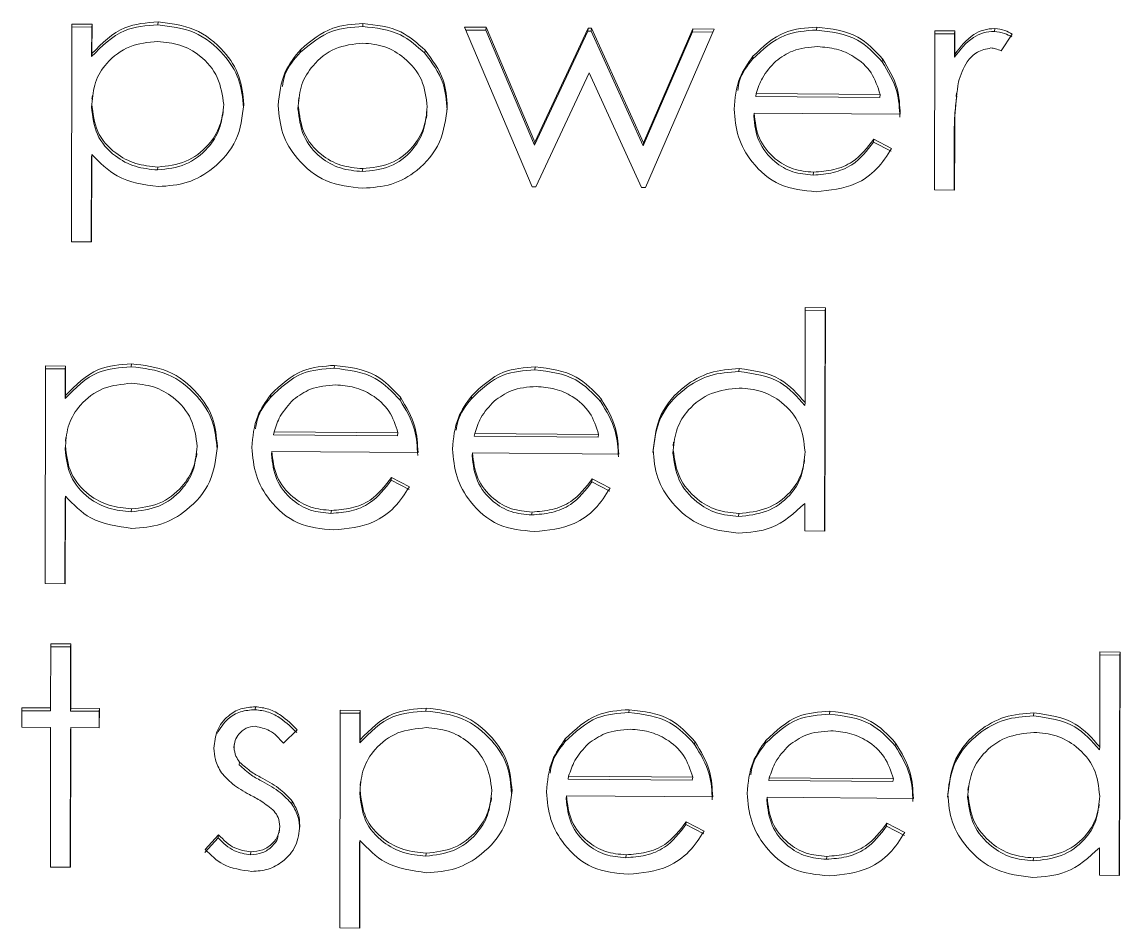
# Model space of a CAD drawing. Extents: x 766778 to 845620, y 133762 to 209800.
# Drawn here: x 788362.91 to 788380.1, y 190708.48 to 190722.66 of the extents above; entities that cross this region are included whole.
import ezdxf

# ---------------------------------------------------------------- set-up
doc = ezdxf.new("R2010")
doc.units = 0
doc.header["$MEASUREMENT"] = 0
doc.layers.get('0').update_dxf_attribs({"color": 1, "linetype": 'CONTINUOUS'})

# ---------------------------------------------------------------- blocks, each defined once
blk = doc.blocks.new('fifui')
at = {"color": 252, "linetype": 'Continuous', "lineweight": 5}
for p, q in [((405081.703, -8287.054), (405082.017, -8287.056)), ((405081.703, -8290.461), (405081.703, -8287.054)), ((405081.703, -8287.1), (405082.012, -8287.102)), ((405082.012, -8287.102), (405082.017, -8287.056)), ((405082.012, -8287.102), (405082.012, -8287.563)), ((405082.017, -8287.056), (405082.017, -8287.517)), ((405083.045, -8287.065), (405083.05, -8287.019)), ((405086.252, -8287.084), (405086.257, -8287.038)), ((405087.848, -8287.091), (405088.185, -8287.093)), ((405088.907, -8289.587), (405087.848, -8287.091)), ((405088.18, -8287.139), (405088.185, -8287.093)), ((405088.185, -8287.093), (405088.947, -8288.889)), ((405088.947, -8288.889), (405089.782, -8287.103)), ((405089.777, -8287.149), (405089.782, -8287.103)), ((405089.782, -8287.103), (405089.835, -8287.103)), ((405089.83, -8287.149), (405089.835, -8287.103)), ((405089.835, -8287.103), (405090.652, -8288.899)), ((405090.652, -8288.899), (405091.42, -8287.113)), ((405091.751, -8287.115), (405090.682, -8289.598)), ((405091.415, -8287.159), (405091.42, -8287.113)), ((405091.42, -8287.113), (405091.751, -8287.115)), ((405093.353, -8287.127), (405093.358, -8287.081)), ((405096.137, -8287.143), (405096.142, -8287.097)), ((405087.868, -8287.137), (405088.18, -8287.139)), ((405088.18, -8287.139), (405088.942, -8288.935)), ((405088.942, -8288.935), (405089.777, -8287.149)), ((405089.777, -8287.149), (405089.83, -8287.149)), ((405089.83, -8287.149), (405090.646, -8288.945)), ((405090.646, -8288.945), (405091.415, -8287.159)), ((405091.415, -8287.159), (405091.731, -8287.161)), ((405095.205, -8287.136), (405095.519, -8287.137)), ((405095.205, -8289.625), (405095.205, -8287.136)), ((405095.205, -8287.181), (405095.513, -8287.183)), ((405095.513, -8287.183), (405095.519, -8287.137)), ((405095.513, -8287.183), (405095.513, -8287.55)), ((405095.519, -8287.137), (405095.519, -8287.504)), ((405096.416, -8287.184), (405096.243, -8287.448)), ((405085.278, -8287.49), (405085.283, -8287.444)), ((405087.223, -8287.5), (405087.229, -8287.454)), ((405082.012, -8287.563), (405082.017, -8287.517)), ((405092.354, -8287.585), (405092.359, -8287.539)), ((405094.383, -8287.623), (405094.388, -8287.577)), ((405095.513, -8287.55), (405095.519, -8287.504)), ((405089.799, -8287.802), (405088.965, -8289.588)), ((405090.617, -8289.598), (405089.799, -8287.802)), ((405092.406, -8288.169), (405092.412, -8288.123)), ((405092.412, -8288.123), (405094.352, -8288.135)), ((405094.347, -8288.181), (405094.352, -8288.135)), ((405095.546, -8288.106), (405095.539, -8288.163)), ((405082.012, -8288.352), (405082.017, -8288.307)), ((405082.025, -8288.174), (405082.018, -8288.231)), ((405084.389, -8288.354), (405084.394, -8288.309)), ((405085.254, -8288.202), (405085.248, -8288.259)), ((405092.406, -8288.169), (405094.347, -8288.181)), ((405084.066, -8288.478), (405084.073, -8288.421)), ((405085.241, -8288.375), (405085.246, -8288.329)), ((405087.251, -8288.518), (405087.258, -8288.461)), ((405087.574, -8288.387), (405087.579, -8288.341)), ((405092.373, -8288.475), (405092.379, -8288.429)), ((405094.666, -8288.443), (405092.379, -8288.429)), ((405094.248, -8288.879), (405094.253, -8288.833)), ((405094.253, -8288.833), (405094.532, -8288.977)), ((405095.513, -8288.836), (405095.513, -8289.627)), ((405095.519, -8288.79), (405095.519, -8289.627)), ((405088.942, -8288.935), (405088.947, -8288.889)), ((405090.646, -8288.945), (405090.652, -8288.899)), ((405094.248, -8288.879), (405094.526, -8289.023)), ((405082.012, -8289.141), (405082.017, -8289.095)), ((405082.012, -8289.141), (405082.012, -8290.463)), ((405082.017, -8289.095), (405082.017, -8290.463)), ((405083.047, -8289.336), (405083.052, -8289.29)), ((405086.25, -8289.355), (405086.256, -8289.309)), ((405093.306, -8289.397), (405093.311, -8289.352)), ((405088.965, -8289.588), (405088.907, -8289.587)), ((405090.682, -8289.598), (405090.617, -8289.598)), ((405095.519, -8289.627), (405095.205, -8289.625)), ((405082.017, -8290.463), (405081.703, -8290.461)), ((405093.186, -8291.472), (405093.5, -8291.474)), ((405093.186, -8292.959), (405093.186, -8291.472)), ((405093.186, -8291.518), (405093.495, -8291.52)), ((405093.495, -8291.52), (405093.5, -8291.474)), ((405093.495, -8291.52), (405093.495, -8294.968)), ((405093.5, -8291.474), (405093.5, -8294.968)), ((405081.299, -8292.405), (405081.613, -8292.407)), ((405081.299, -8295.812), (405081.299, -8292.405)), ((405081.608, -8292.453), (405081.613, -8292.407)), ((405081.613, -8292.407), (405081.613, -8292.868)), ((405082.641, -8292.416), (405082.646, -8292.37)), ((405085.817, -8292.435), (405085.823, -8292.389)), ((405088.957, -8292.454), (405088.963, -8292.408)), ((405092.146, -8292.473), (405092.151, -8292.427)), ((405081.299, -8292.451), (405081.608, -8292.453)), ((405081.608, -8292.453), (405081.608, -8292.914)), ((405081.608, -8292.914), (405081.613, -8292.868)), ((405084.818, -8292.893), (405084.823, -8292.847)), ((405086.847, -8292.931), (405086.852, -8292.885)), ((405087.958, -8292.912), (405087.963, -8292.866)), ((405089.987, -8292.95), (405089.992, -8292.904)), ((405093.181, -8293.005), (405093.186, -8292.959)), ((405084.87, -8293.477), (405084.876, -8293.432)), ((405084.87, -8293.477), (405086.811, -8293.489)), ((405084.876, -8293.432), (405086.816, -8293.443)), ((405086.811, -8293.489), (405086.816, -8293.443)), ((405088.01, -8293.496), (405088.016, -8293.45)), ((405088.016, -8293.45), (405089.956, -8293.462)), ((405089.951, -8293.508), (405089.956, -8293.462)), ((405081.621, -8293.525), (405081.614, -8293.583)), ((405088.01, -8293.496), (405089.951, -8293.508)), ((405091.13, -8293.583), (405091.124, -8293.641)), ((405081.608, -8293.703), (405081.613, -8293.658)), ((405083.663, -8293.829), (405083.669, -8293.772)), ((405083.985, -8293.705), (405083.99, -8293.66)), ((405084.837, -8293.783), (405084.843, -8293.737)), ((405087.13, -8293.751), (405084.843, -8293.737)), ((405087.977, -8293.802), (405087.983, -8293.756)), ((405090.27, -8293.77), (405087.983, -8293.756)), ((405091.117, -8293.752), (405091.123, -8293.706)), ((405093.172, -8293.912), (405093.178, -8293.855)), ((405086.712, -8294.187), (405086.717, -8294.141)), ((405086.717, -8294.141), (405086.996, -8294.286)), ((405089.852, -8294.206), (405089.857, -8294.16)), ((405089.857, -8294.16), (405090.136, -8294.305)), ((405086.712, -8294.187), (405086.991, -8294.332)), ((405089.852, -8294.206), (405090.131, -8294.35)), ((405081.608, -8294.492), (405081.613, -8294.446)), ((405081.608, -8294.492), (405081.608, -8295.814)), ((405081.613, -8294.446), (405081.613, -8295.814)), ((405082.643, -8294.687), (405082.648, -8294.641)), ((405085.77, -8294.706), (405085.776, -8294.66)), ((405088.91, -8294.725), (405088.916, -8294.679)), ((405093.186, -8294.966), (405093.186, -8294.536)), ((405092.148, -8294.744), (405092.153, -8294.698)), ((405093.5, -8294.968), (405093.186, -8294.966)), ((405081.613, -8295.814), (405081.299, -8295.812)), ((405081.389, -8296.755), (405081.703, -8296.757)), ((405081.389, -8297.76), (405081.389, -8296.755)), ((405081.389, -8296.801), (405081.698, -8296.803)), ((405081.698, -8296.803), (405081.703, -8296.757)), ((405081.698, -8296.803), (405081.698, -8297.807)), ((405081.703, -8296.757), (405081.703, -8297.761)), ((405097.806, -8296.854), (405098.12, -8296.855)), ((405097.806, -8298.34), (405097.806, -8296.854)), ((405097.806, -8296.899), (405098.115, -8296.901)), ((405098.115, -8296.901), (405098.12, -8296.855)), ((405098.115, -8296.901), (405098.115, -8300.349)), ((405098.12, -8296.855), (405098.12, -8300.35)), ((405080.94, -8298.063), (405080.94, -8297.757)), ((405080.94, -8297.757), (405081.389, -8297.76)), ((405081.384, -8297.805), (405081.389, -8297.76)), ((405081.698, -8297.807), (405081.703, -8297.761)), ((405081.703, -8297.761), (405082.151, -8297.764)), ((405082.146, -8297.81), (405082.151, -8297.764)), ((405082.151, -8297.764), (405082.151, -8298.07)), ((405084.587, -8297.781), (405084.592, -8297.735)), ((405087.261, -8297.797), (405087.266, -8297.751)), ((405090.438, -8297.816), (405090.443, -8297.77)), ((405080.94, -8297.803), (405081.384, -8297.805)), ((405081.698, -8297.807), (405082.146, -8297.81)), ((405082.146, -8297.81), (405082.146, -8298.07)), ((405085.919, -8297.787), (405086.233, -8297.789)), ((405085.919, -8301.193), (405085.919, -8297.787)), ((405085.919, -8297.833), (405086.228, -8297.834)), ((405086.228, -8297.834), (405086.233, -8297.789)), ((405086.228, -8297.834), (405086.228, -8298.295)), ((405086.233, -8297.789), (405086.233, -8298.249)), ((405093.577, -8297.835), (405093.583, -8297.789)), ((405096.766, -8297.854), (405096.772, -8297.808)), ((405081.389, -8298.065), (405080.94, -8298.063)), ((405081.389, -8300.249), (405081.389, -8298.065)), ((405081.698, -8298.113), (405081.703, -8298.067)), ((405081.698, -8298.113), (405081.698, -8300.251)), ((405081.703, -8298.067), (405081.703, -8300.251)), ((405082.151, -8298.07), (405081.703, -8298.067)), ((405085.246, -8298.093), (405085.033, -8298.306)), ((405086.228, -8298.295), (405086.233, -8298.249)), ((405089.438, -8298.274), (405089.443, -8298.228)), ((405091.467, -8298.312), (405091.472, -8298.266)), ((405092.578, -8298.293), (405092.583, -8298.247)), ((405094.607, -8298.331), (405094.612, -8298.285)), ((405084.264, -8298.324), (405084.257, -8298.381)), ((405097.801, -8298.386), (405097.806, -8298.34)), ((405084.341, -8298.646), (405084.346, -8298.6)), ((405086.241, -8298.906), (405086.235, -8298.964)), ((405089.491, -8298.859), (405089.496, -8298.813)), ((405089.491, -8298.859), (405091.431, -8298.87)), ((405089.496, -8298.813), (405091.437, -8298.824)), ((405091.431, -8298.87), (405091.437, -8298.824)), ((405092.631, -8298.877), (405092.636, -8298.832)), ((405092.631, -8298.877), (405094.571, -8298.889)), ((405092.636, -8298.832), (405094.577, -8298.843)), ((405094.571, -8298.889), (405094.577, -8298.843)), ((405095.751, -8298.965), (405095.744, -8299.022)), ((405086.228, -8299.085), (405086.233, -8299.039)), ((405088.605, -8299.087), (405088.611, -8299.041)), ((405089.458, -8299.164), (405089.463, -8299.118)), ((405091.751, -8299.132), (405089.463, -8299.118)), ((405092.598, -8299.183), (405092.603, -8299.137)), ((405094.891, -8299.151), (405092.603, -8299.137)), ((405095.738, -8299.133), (405095.743, -8299.087)), ((405085.167, -8299.257), (405085.172, -8299.211)), ((405088.283, -8299.211), (405088.289, -8299.153)), ((405097.792, -8299.294), (405097.799, -8299.236)), ((405084.968, -8299.708), (405084.974, -8299.651)), ((405085.286, -8299.643), (405085.291, -8299.597)), ((405091.332, -8299.568), (405091.337, -8299.523)), ((405091.332, -8299.568), (405091.611, -8299.713)), ((405091.337, -8299.523), (405091.616, -8299.667)), ((405094.472, -8299.587), (405094.477, -8299.541)), ((405094.472, -8299.587), (405094.751, -8299.732)), ((405094.477, -8299.541), (405094.756, -8299.686)), ((405083.806, -8300.016), (405084.014, -8299.787)), ((405083.811, -8299.97), (405084.019, -8299.741)), ((405084.014, -8299.787), (405084.019, -8299.741)), ((405086.228, -8299.873), (405086.233, -8299.827)), ((405086.233, -8299.827), (405086.233, -8301.195)), ((405084.521, -8300.052), (405084.526, -8300.006)), ((405086.228, -8299.873), (405086.228, -8301.195)), ((405097.806, -8300.348), (405097.806, -8299.917)), ((405087.263, -8300.068), (405087.268, -8300.022)), ((405090.391, -8300.087), (405090.396, -8300.041)), ((405093.531, -8300.106), (405093.536, -8300.06)), ((405096.768, -8300.125), (405096.773, -8300.079)), ((405081.703, -8300.251), (405081.389, -8300.249)), ((405098.12, -8300.35), (405097.806, -8300.348)), ((405086.233, -8301.195), (405085.919, -8301.193))]:
    blk.add_line(p, q, dxfattribs=at)
for points, knots in [([(405082.012, -8287.563), (405082.171, -8287.4), (405082.456, -8287.11), (405082.864, -8287.078), (405083.045, -8287.065)], [0, 0, 0, 0, 0.558418, 1, 1, 1, 1]), ([(405082.017, -8287.517), (405082.176, -8287.355), (405082.461, -8287.064), (405082.869, -8287.033), (405083.05, -8287.019)], [0, 0, 0, 0, 0.558416, 1, 1, 1, 1]), ([(405083.045, -8287.065), (405083.241, -8287.088), (405083.633, -8287.134), (405084.07, -8287.483), (405084.346, -8287.904), (405084.375, -8288.204), (405084.389, -8288.354)], [0, 0, 0, 0, 0.279624, 0.559432, 0.779704, 1, 1, 1, 1]), ([(405083.05, -8287.019), (405083.246, -8287.042), (405083.638, -8287.088), (405084.076, -8287.437), (405084.352, -8287.858), (405084.38, -8288.158), (405084.394, -8288.309)], [0, 0, 0, 0, 0.279632, 0.559434, 0.779705, 1, 1, 1, 1]), ([(405085.278, -8287.49), (405085.436, -8287.358), (405085.718, -8287.121), (405086.089, -8287.095), (405086.252, -8287.084)], [0, 0, 0, 0, 0.558873, 1, 1, 1, 1]), ([(405085.283, -8287.444), (405085.441, -8287.312), (405085.724, -8287.075), (405086.094, -8287.049), (405086.257, -8287.038)], [0, 0, 0, 0, 0.558876, 1, 1, 1, 1]), ([(405086.252, -8287.084), (405086.459, -8287.106), (405086.83, -8287.146), (405087.103, -8287.392), (405087.223, -8287.5)], [0, 0, 0, 0, 0.559177, 1, 1, 1, 1]), ([(405086.257, -8287.038), (405086.465, -8287.06), (405086.836, -8287.1), (405087.108, -8287.346), (405087.229, -8287.454)], [0, 0, 0, 0, 0.559183, 1, 1, 1, 1]), ([(405092.359, -8287.539), (405092.516, -8287.389), (405092.797, -8287.122), (405093.186, -8287.093), (405093.358, -8287.081)], [0, 0, 0, 0, 0.558583, 1, 1, 1, 1]), ([(405093.358, -8287.081), (405093.586, -8287.108), (405093.992, -8287.156), (405094.267, -8287.448), (405094.388, -8287.577)], [0, 0, 0, 0, 0.5589234, 1, 1, 1, 1]), ([(405095.519, -8287.504), (405095.606, -8287.387), (405095.729, -8287.225), (405095.969, -8287.112), (405096.085, -8287.102), (405096.142, -8287.097)], [0, 0, 0, 0, 0.558786, 0.779487, 1, 1, 1, 1]), ([(405096.142, -8287.097), (405096.197, -8287.104), (405096.294, -8287.116), (405096.378, -8287.163), (405096.416, -8287.184)], [0, 0, 0, 0, 0.559228, 1, 1, 1, 1]), ([(405092.354, -8287.585), (405092.511, -8287.435), (405092.792, -8287.168), (405093.181, -8287.139), (405093.353, -8287.127)], [0, 0, 0, 0, 0.558571, 1, 1, 1, 1]), ([(405093.353, -8287.127), (405093.58, -8287.154), (405093.987, -8287.202), (405094.262, -8287.494), (405094.383, -8287.623)], [0, 0, 0, 0, 0.558919, 1, 1, 1, 1]), ([(405095.513, -8287.55), (405095.601, -8287.433), (405095.724, -8287.271), (405095.964, -8287.157), (405096.079, -8287.148), (405096.137, -8287.143)], [0, 0, 0, 0, 0.558779, 0.779464, 1, 1, 1, 1]), ([(405096.137, -8287.143), (405096.191, -8287.15), (405096.288, -8287.162), (405096.373, -8287.209), (405096.41, -8287.23)], [0, 0, 0, 0, 0.559241, 1, 1, 1, 1]), ([(405083.047, -8287.325), (405082.896, -8287.339), (405082.593, -8287.369), (405082.252, -8287.632), (405082.046, -8287.959), (405082.027, -8288.191), (405082.017, -8288.307)], [0, 0, 0, 0, 0.279745, 0.559319, 0.779515, 1, 1, 1, 1]), ([(405084.08, -8288.31), (405084.059, -8288.165), (405084.018, -8287.873), (405083.741, -8287.547), (405083.4, -8287.358), (405083.165, -8287.336), (405083.047, -8287.325)], [0, 0, 0, 0, 0.279379, 0.559092, 0.779503, 1, 1, 1, 1]), ([(405084.932, -8288.325), (405084.951, -8288.142), (405084.984, -8287.814), (405085.191, -8287.558), (405085.283, -8287.444)], [0, 0, 0, 0, 0.559286, 1, 1, 1, 1]), ([(405086.256, -8287.344), (405086.106, -8287.361), (405085.807, -8287.394), (405085.48, -8287.664), (405085.277, -8287.986), (405085.257, -8288.215), (405085.246, -8288.329)], [0, 0, 0, 0, 0.279484, 0.559254, 0.779541, 1, 1, 1, 1]), ([(405087.265, -8288.341), (405087.248, -8288.196), (405087.213, -8287.904), (405086.937, -8287.582), (405086.608, -8287.377), (405086.373, -8287.355), (405086.256, -8287.344)], [0, 0, 0, 0, 0.279586, 0.559401, 0.779656, 1, 1, 1, 1]), ([(405087.229, -8287.454), (405087.342, -8287.603), (405087.544, -8287.869), (405087.568, -8288.197), (405087.579, -8288.341)], [0, 0, 0, 0, 0.559211, 1, 1, 1, 1]), ([(405093.375, -8287.387), (405093.239, -8287.397), (405092.996, -8287.416), (405092.802, -8287.555), (405092.716, -8287.616)], [0, 0, 0, 0, 0.559463, 1, 1, 1, 1]), ([(405094.352, -8288.135), (405094.314, -8288.017), (405094.237, -8287.781), (405093.969, -8287.542), (405093.671, -8287.411), (405093.473, -8287.395), (405093.375, -8287.387)], [0, 0, 0, 0, 0.280141, 0.559192, 0.779591, 1, 1, 1, 1]), ([(405096.083, -8287.403), (405096.009, -8287.418), (405095.86, -8287.449), (405095.67, -8287.648), (405095.611, -8287.827), (405095.575, -8287.936)], [0, 0, 0, 0, 0.27834, 0.558777, 1, 1, 1, 1]), ([(405096.243, -8287.448), (405096.215, -8287.435), (405096.163, -8287.412), (405096.107, -8287.406), (405096.083, -8287.403)], [0, 0, 0, 0, 0.560411, 1, 1, 1, 1]), ([(405084.999, -8288.025), (405085.009, -8287.963), (405085.039, -8287.76), (405085.18, -8287.601), (405085.278, -8287.49)], [0, 0, 0, 0, 0.304261, 1, 1, 1, 1]), ([(405087.223, -8287.5), (405087.336, -8287.649), (405087.538, -8287.915), (405087.563, -8288.243), (405087.574, -8288.387)], [0, 0, 0, 0, 0.559215, 1, 1, 1, 1]), ([(405092.065, -8288.368), (405092.08, -8288.199), (405092.108, -8287.897), (405092.282, -8287.648), (405092.359, -8287.539)], [0, 0, 0, 0, 0.559419, 1, 1, 1, 1]), ([(405092.123, -8288.075), (405092.13, -8288.024), (405092.156, -8287.842), (405092.271, -8287.692), (405092.354, -8287.585)], [0, 0, 0, 0, 0.281861, 1, 1, 1, 1]), ([(405092.716, -8287.616), (405092.639, -8287.7), (405092.503, -8287.849), (405092.439, -8288.039), (405092.412, -8288.123)], [0, 0, 0, 0, 0.558806, 1, 1, 1, 1]), ([(405094.383, -8287.623), (405094.474, -8287.773), (405094.637, -8288.042), (405094.654, -8288.352), (405094.661, -8288.488)], [0, 0, 0, 0, 0.558907, 1, 1, 1, 1]), ([(405094.388, -8287.577), (405094.479, -8287.727), (405094.642, -8287.996), (405094.659, -8288.306), (405094.666, -8288.443)], [0, 0, 0, 0, 0.558895, 1, 1, 1, 1]), ([(405095.575, -8287.936), (405095.554, -8288.095), (405095.517, -8288.378), (405095.518, -8288.664), (405095.519, -8288.79)], [0, 0, 0, 0, 0.5596402, 1, 1, 1, 1]), ([(405082.017, -8288.307), (405082.033, -8288.454), (405082.067, -8288.748), (405082.353, -8289.072), (405082.698, -8289.255), (405082.934, -8289.278), (405083.052, -8289.29)], [0, 0, 0, 0, 0.279657, 0.558879, 0.77946, 1, 1, 1, 1]), ([(405083.052, -8289.29), (405083.202, -8289.273), (405083.501, -8289.238), (405083.837, -8288.976), (405084.041, -8288.653), (405084.067, -8288.424), (405084.08, -8288.31)], [0, 0, 0, 0, 0.279632, 0.559242, 0.779773, 1, 1, 1, 1]), ([(405084.394, -8288.309), (405084.371, -8288.5), (405084.326, -8288.883), (405083.96, -8289.302), (405083.523, -8289.56), (405083.214, -8289.584), (405083.06, -8289.596)], [0, 0, 0, 0, 0.27954, 0.559275, 0.77956, 1, 1, 1, 1]), ([(405086.257, -8289.615), (405086.061, -8289.595), (405085.669, -8289.554), (405085.239, -8289.198), (405084.975, -8288.773), (405084.947, -8288.475), (405084.932, -8288.325)], [0, 0, 0, 0, 0.279775, 0.559178, 0.779592, 1, 1, 1, 1]), ([(405095.551, -8288.158), (405095.538, -8288.258), (405095.51, -8288.483), (405095.512, -8288.71), (405095.513, -8288.836)], [0, 0, 0, 0, 0.444784, 1, 1, 1, 1]), ([(405082.012, -8288.352), (405082.028, -8288.5), (405082.062, -8288.794), (405082.348, -8289.118), (405082.693, -8289.301), (405082.929, -8289.324), (405083.047, -8289.336)], [0, 0, 0, 0, 0.2796479, 0.5588699, 0.7794509, 1, 1, 1, 1]), ([(405083.047, -8289.336), (405083.196, -8289.319), (405083.495, -8289.284), (405083.832, -8289.022), (405084.035, -8288.698), (405084.062, -8288.47), (405084.075, -8288.356)], [0, 0, 0, 0, 0.279624, 0.5592493, 0.7797825, 1, 1, 1, 1]), ([(405085.241, -8288.375), (405085.26, -8288.519), (405085.297, -8288.807), (405085.564, -8289.135), (405085.902, -8289.323), (405086.134, -8289.344), (405086.25, -8289.355)], [0, 0, 0, 0, 0.279617, 0.55916, 0.779506, 1, 1, 1, 1]), ([(405085.246, -8288.329), (405085.265, -8288.473), (405085.302, -8288.761), (405085.569, -8289.089), (405085.907, -8289.277), (405086.139, -8289.298), (405086.256, -8289.309)], [0, 0, 0, 0, 0.279618, 0.559168, 0.779515, 1, 1, 1, 1]), ([(405086.25, -8289.355), (405086.399, -8289.34), (405086.695, -8289.308), (405087.03, -8289.051), (405087.226, -8288.727), (405087.248, -8288.5), (405087.26, -8288.387)], [0, 0, 0, 0, 0.279742, 0.55911, 0.7796, 1, 1, 1, 1]), ([(405086.256, -8289.309), (405086.404, -8289.294), (405086.7, -8289.263), (405087.035, -8289.005), (405087.231, -8288.681), (405087.254, -8288.455), (405087.265, -8288.341)], [0, 0, 0, 0, 0.2797453, 0.559116, 0.7796088, 1, 1, 1, 1]), ([(405087.579, -8288.341), (405087.555, -8288.53), (405087.507, -8288.909), (405087.154, -8289.332), (405086.717, -8289.584), (405086.41, -8289.605), (405086.257, -8289.615)], [0, 0, 0, 0, 0.279521, 0.559384, 0.779509, 1, 1, 1, 1]), ([(405093.351, -8289.658), (405093.156, -8289.639), (405092.768, -8289.603), (405092.35, -8289.237), (405092.106, -8288.81), (405092.079, -8288.516), (405092.065, -8288.368)], [0, 0, 0, 0, 0.279884, 0.558858, 0.779463, 1, 1, 1, 1]), ([(405092.373, -8288.475), (405092.389, -8288.61), (405092.422, -8288.879), (405092.669, -8289.186), (405092.979, -8289.369), (405093.197, -8289.388), (405093.306, -8289.397)], [0, 0, 0, 0, 0.2799603, 0.5593557, 0.7795224, 1, 1, 1, 1]), ([(405092.379, -8288.429), (405092.395, -8288.564), (405092.427, -8288.834), (405092.674, -8289.14), (405092.985, -8289.324), (405093.202, -8289.342), (405093.311, -8289.352)], [0, 0, 0, 0, 0.27997, 0.5593594, 0.7795223, 1, 1, 1, 1]), ([(405093.311, -8289.352), (405093.417, -8289.344), (405093.629, -8289.328), (405093.988, -8289.181), (405094.152, -8288.965), (405094.253, -8288.833)], [0, 0, 0, 0, 0.280534, 0.560962, 1, 1, 1, 1]), ([(405093.306, -8289.397), (405093.412, -8289.389), (405093.623, -8289.373), (405093.982, -8289.227), (405094.147, -8289.011), (405094.248, -8288.879)], [0, 0, 0, 0, 0.280526, 0.560972, 1, 1, 1, 1]), ([(405094.532, -8288.977), (405094.46, -8289.09), (405094.318, -8289.314), (405093.916, -8289.601), (405093.565, -8289.636), (405093.351, -8289.658)], [0, 0, 0, 0, 0.280924, 0.561412, 1, 1, 1, 1]), ([(405083.06, -8289.596), (405082.832, -8289.565), (405082.424, -8289.509), (405082.142, -8289.222), (405082.017, -8289.095)], [0, 0, 0, 0, 0.558467, 1, 1, 1, 1]), ([(405081.608, -8292.914), (405081.767, -8292.751), (405082.052, -8292.461), (405082.461, -8292.43), (405082.641, -8292.416)], [0, 0, 0, 0, 0.558421, 1, 1, 1, 1]), ([(405081.613, -8292.868), (405081.772, -8292.706), (405082.057, -8292.415), (405082.466, -8292.384), (405082.646, -8292.37)], [0, 0, 0, 0, 0.558414, 1, 1, 1, 1]), ([(405082.641, -8292.416), (405082.837, -8292.439), (405083.229, -8292.485), (405083.667, -8292.834), (405083.943, -8293.255), (405083.971, -8293.555), (405083.985, -8293.705)], [0, 0, 0, 0, 0.279625, 0.559434, 0.779703, 1, 1, 1, 1]), ([(405082.646, -8292.37), (405082.842, -8292.393), (405083.235, -8292.439), (405083.672, -8292.788), (405083.948, -8293.209), (405083.976, -8293.509), (405083.99, -8293.66)], [0, 0, 0, 0, 0.279624, 0.559431, 0.779704, 1, 1, 1, 1]), ([(405084.818, -8292.893), (405084.975, -8292.743), (405085.256, -8292.476), (405085.645, -8292.447), (405085.817, -8292.435)], [0, 0, 0, 0, 0.558576, 1, 1, 1, 1]), ([(405084.823, -8292.847), (405084.98, -8292.698), (405085.261, -8292.43), (405085.651, -8292.402), (405085.823, -8292.389)], [0, 0, 0, 0, 0.558583, 1, 1, 1, 1]), ([(405085.817, -8292.435), (405086.045, -8292.462), (405086.451, -8292.51), (405086.726, -8292.802), (405086.847, -8292.931)], [0, 0, 0, 0, 0.558914, 1, 1, 1, 1]), ([(405085.823, -8292.389), (405086.05, -8292.416), (405086.456, -8292.464), (405086.731, -8292.756), (405086.852, -8292.885)], [0, 0, 0, 0, 0.558918, 1, 1, 1, 1]), ([(405087.963, -8292.866), (405088.12, -8292.716), (405088.401, -8292.449), (405088.791, -8292.42), (405088.963, -8292.408)], [0, 0, 0, 0, 0.558576, 1, 1, 1, 1]), ([(405088.963, -8292.408), (405089.19, -8292.435), (405089.596, -8292.483), (405089.871, -8292.775), (405089.992, -8292.904)], [0, 0, 0, 0, 0.558914, 1, 1, 1, 1]), ([(405090.809, -8293.701), (405090.833, -8293.51), (405090.882, -8293.128), (405091.252, -8292.715), (405091.689, -8292.463), (405091.997, -8292.439), (405092.151, -8292.427)], [0, 0, 0, 0, 0.279411, 0.559193, 0.779548, 1, 1, 1, 1]), ([(405092.151, -8292.427), (405092.383, -8292.459), (405092.797, -8292.517), (405093.067, -8292.823), (405093.186, -8292.959)], [0, 0, 0, 0, 0.558426, 1, 1, 1, 1]), ([(405087.958, -8292.912), (405088.115, -8292.762), (405088.396, -8292.495), (405088.785, -8292.466), (405088.957, -8292.454)], [0, 0, 0, 0, 0.558583, 1, 1, 1, 1]), ([(405088.957, -8292.454), (405089.185, -8292.481), (405089.591, -8292.529), (405089.866, -8292.821), (405089.987, -8292.95)], [0, 0, 0, 0, 0.5589234, 1, 1, 1, 1]), ([(405090.803, -8293.746), (405090.828, -8293.556), (405090.876, -8293.174), (405091.247, -8292.761), (405091.684, -8292.508), (405091.992, -8292.485), (405092.146, -8292.473)], [0, 0, 0, 0, 0.279412, 0.559193, 0.77955, 1, 1, 1, 1]), ([(405092.146, -8292.473), (405092.377, -8292.505), (405092.791, -8292.562), (405093.061, -8292.869), (405093.181, -8293.005)], [0, 0, 0, 0, 0.558432, 1, 1, 1, 1]), ([(405082.643, -8292.676), (405082.492, -8292.69), (405082.189, -8292.72), (405081.848, -8292.983), (405081.643, -8293.31), (405081.623, -8293.542), (405081.613, -8293.658)], [0, 0, 0, 0, 0.279742, 0.559312, 0.77951, 1, 1, 1, 1]), ([(405083.676, -8293.661), (405083.656, -8293.516), (405083.614, -8293.224), (405083.338, -8292.898), (405082.996, -8292.709), (405082.761, -8292.687), (405082.643, -8292.676)], [0, 0, 0, 0, 0.27939, 0.559091, 0.779513, 1, 1, 1, 1]), ([(405085.839, -8292.695), (405085.703, -8292.705), (405085.46, -8292.725), (405085.266, -8292.863), (405085.18, -8292.924)], [0, 0, 0, 0, 0.559463, 1, 1, 1, 1]), ([(405086.816, -8293.443), (405086.778, -8293.325), (405086.701, -8293.089), (405086.433, -8292.851), (405086.135, -8292.719), (405085.937, -8292.703), (405085.839, -8292.695)], [0, 0, 0, 0, 0.280138, 0.559195, 0.779601, 1, 1, 1, 1]), ([(405088.979, -8292.714), (405088.843, -8292.724), (405088.6, -8292.743), (405088.406, -8292.882), (405088.32, -8292.943)], [0, 0, 0, 0, 0.559461, 1, 1, 1, 1]), ([(405089.956, -8293.462), (405089.918, -8293.344), (405089.841, -8293.108), (405089.573, -8292.87), (405089.275, -8292.738), (405089.077, -8292.722), (405088.979, -8292.714)], [0, 0, 0, 0, 0.280136, 0.559192, 0.779592, 1, 1, 1, 1]), ([(405092.156, -8292.733), (405092.006, -8292.749), (405091.706, -8292.781), (405091.365, -8293.039), (405091.161, -8293.363), (405091.135, -8293.591), (405091.123, -8293.706)], [0, 0, 0, 0, 0.279764, 0.559295, 0.779721, 1, 1, 1, 1]), ([(405093.186, -8293.727), (405093.169, -8293.579), (405093.136, -8293.284), (405092.853, -8292.957), (405092.512, -8292.762), (405092.275, -8292.743), (405092.156, -8292.733)], [0, 0, 0, 0, 0.279663, 0.55921, 0.779489, 1, 1, 1, 1]), ([(405084.529, -8293.676), (405084.544, -8293.507), (405084.572, -8293.205), (405084.746, -8292.957), (405084.823, -8292.847)], [0, 0, 0, 0, 0.559433, 1, 1, 1, 1]), ([(405084.587, -8293.384), (405084.595, -8293.332), (405084.62, -8293.15), (405084.735, -8293), (405084.818, -8292.893)], [0, 0, 0, 0, 0.281863, 1, 1, 1, 1]), ([(405085.18, -8292.924), (405085.104, -8293.008), (405084.967, -8293.158), (405084.904, -8293.348), (405084.876, -8293.432)], [0, 0, 0, 0, 0.558794, 1, 1, 1, 1]), ([(405086.847, -8292.931), (405086.938, -8293.081), (405087.101, -8293.35), (405087.118, -8293.66), (405087.125, -8293.797)], [0, 0, 0, 0, 0.558892, 1, 1, 1, 1]), ([(405086.852, -8292.885), (405086.943, -8293.035), (405087.106, -8293.304), (405087.123, -8293.614), (405087.13, -8293.751)], [0, 0, 0, 0, 0.558898, 1, 1, 1, 1]), ([(405087.669, -8293.695), (405087.684, -8293.526), (405087.712, -8293.224), (405087.886, -8292.975), (405087.963, -8292.866)], [0, 0, 0, 0, 0.559439, 1, 1, 1, 1]), ([(405087.727, -8293.402), (405087.734, -8293.351), (405087.76, -8293.169), (405087.875, -8293.019), (405087.958, -8292.912)], [0, 0, 0, 0, 0.281855, 1, 1, 1, 1]), ([(405088.32, -8292.943), (405088.243, -8293.027), (405088.107, -8293.176), (405088.044, -8293.367), (405088.016, -8293.45)], [0, 0, 0, 0, 0.5587852, 1, 1, 1, 1]), ([(405089.987, -8292.95), (405090.078, -8293.1), (405090.241, -8293.369), (405090.258, -8293.679), (405090.265, -8293.815)], [0, 0, 0, 0, 0.558895, 1, 1, 1, 1]), ([(405089.992, -8292.904), (405090.083, -8293.054), (405090.246, -8293.323), (405090.263, -8293.633), (405090.27, -8293.77)], [0, 0, 0, 0, 0.558892, 1, 1, 1, 1]), ([(405081.608, -8293.703), (405081.625, -8293.851), (405081.658, -8294.145), (405081.944, -8294.469), (405082.289, -8294.652), (405082.525, -8294.675), (405082.643, -8294.687)], [0, 0, 0, 0, 0.279654, 0.558874, 0.779453, 1, 1, 1, 1]), ([(405081.613, -8293.658), (405081.63, -8293.805), (405081.663, -8294.099), (405081.949, -8294.423), (405082.294, -8294.606), (405082.53, -8294.629), (405082.648, -8294.641)], [0, 0, 0, 0, 0.279654, 0.558869, 0.77945, 1, 1, 1, 1]), ([(405082.643, -8294.687), (405082.793, -8294.67), (405083.092, -8294.635), (405083.428, -8294.373), (405083.632, -8294.05), (405083.658, -8293.821), (405083.671, -8293.707)], [0, 0, 0, 0, 0.279625, 0.55925, 0.77977, 1, 1, 1, 1]), ([(405082.648, -8294.641), (405082.798, -8294.624), (405083.097, -8294.589), (405083.433, -8294.327), (405083.637, -8294.004), (405083.663, -8293.775), (405083.676, -8293.661)], [0, 0, 0, 0, 0.279625, 0.559248, 0.779775, 1, 1, 1, 1]), ([(405083.99, -8293.66), (405083.968, -8293.851), (405083.922, -8294.234), (405083.557, -8294.653), (405083.12, -8294.911), (405082.811, -8294.935), (405082.656, -8294.947)], [0, 0, 0, 0, 0.279538, 0.559272, 0.779555, 1, 1, 1, 1]), ([(405085.815, -8294.966), (405085.62, -8294.948), (405085.232, -8294.911), (405084.814, -8294.545), (405084.571, -8294.119), (405084.543, -8293.824), (405084.529, -8293.676)], [0, 0, 0, 0, 0.279884, 0.558858, 0.779462, 1, 1, 1, 1]), ([(405084.837, -8293.783), (405084.854, -8293.918), (405084.886, -8294.188), (405085.133, -8294.494), (405085.444, -8294.678), (405085.661, -8294.696), (405085.77, -8294.706)], [0, 0, 0, 0, 0.279972, 0.55936, 0.779532, 1, 1, 1, 1]), ([(405084.843, -8293.737), (405084.859, -8293.872), (405084.891, -8294.142), (405085.138, -8294.448), (405085.449, -8294.632), (405085.667, -8294.651), (405085.776, -8294.66)], [0, 0, 0, 0, 0.27996, 0.559355, 0.779521, 1, 1, 1, 1]), ([(405088.955, -8294.985), (405088.76, -8294.967), (405088.372, -8294.93), (405087.954, -8294.564), (405087.711, -8294.137), (405087.683, -8293.843), (405087.669, -8293.695)], [0, 0, 0, 0, 0.279884, 0.558858, 0.779462, 1, 1, 1, 1]), ([(405087.977, -8293.802), (405087.994, -8293.937), (405088.026, -8294.206), (405088.273, -8294.513), (405088.584, -8294.697), (405088.801, -8294.715), (405088.91, -8294.725)], [0, 0, 0, 0, 0.27996, 0.559355, 0.779523, 1, 1, 1, 1]), ([(405087.983, -8293.756), (405087.999, -8293.891), (405088.031, -8294.161), (405088.278, -8294.467), (405088.589, -8294.651), (405088.807, -8294.669), (405088.916, -8294.679)], [0, 0, 0, 0, 0.279964, 0.559361, 0.779529, 1, 1, 1, 1]), ([(405092.142, -8295.004), (405091.945, -8294.98), (405091.552, -8294.933), (405091.117, -8294.578), (405090.848, -8294.152), (405090.822, -8293.851), (405090.809, -8293.701)], [0, 0, 0, 0, 0.279577, 0.559332, 0.779589, 1, 1, 1, 1]), ([(405091.117, -8293.752), (405091.139, -8293.897), (405091.181, -8294.188), (405091.456, -8294.515), (405091.795, -8294.708), (405092.03, -8294.732), (405092.148, -8294.744)], [0, 0, 0, 0, 0.279433, 0.559149, 0.779576, 1, 1, 1, 1]), ([(405091.123, -8293.706), (405091.144, -8293.851), (405091.186, -8294.142), (405091.462, -8294.469), (405091.8, -8294.663), (405092.035, -8294.686), (405092.153, -8294.698)], [0, 0, 0, 0, 0.279421, 0.559142, 0.779568, 1, 1, 1, 1]), ([(405092.148, -8294.744), (405092.298, -8294.727), (405092.597, -8294.694), (405092.947, -8294.446), (405093.15, -8294.118), (405093.17, -8293.888), (405093.181, -8293.773)], [0, 0, 0, 0, 0.279826, 0.559393, 0.779604, 1, 1, 1, 1]), ([(405092.153, -8294.698), (405092.303, -8294.681), (405092.602, -8294.648), (405092.952, -8294.4), (405093.155, -8294.072), (405093.176, -8293.842), (405093.186, -8293.727)], [0, 0, 0, 0, 0.279822, 0.559385, 0.779598, 1, 1, 1, 1]), ([(405085.776, -8294.66), (405085.881, -8294.652), (405086.093, -8294.636), (405086.452, -8294.489), (405086.616, -8294.273), (405086.717, -8294.141)], [0, 0, 0, 0, 0.280539, 0.560972, 1, 1, 1, 1]), ([(405088.916, -8294.679), (405089.021, -8294.671), (405089.233, -8294.655), (405089.592, -8294.508), (405089.756, -8294.292), (405089.857, -8294.16)], [0, 0, 0, 0, 0.280536, 0.560959, 1, 1, 1, 1]), ([(405085.77, -8294.706), (405085.876, -8294.698), (405086.087, -8294.682), (405086.446, -8294.535), (405086.611, -8294.319), (405086.712, -8294.187)], [0, 0, 0, 0, 0.280534, 0.560961, 1, 1, 1, 1]), ([(405086.996, -8294.286), (405086.924, -8294.398), (405086.782, -8294.622), (405086.38, -8294.909), (405086.029, -8294.944), (405085.815, -8294.966)], [0, 0, 0, 0, 0.2809182, 0.5614096, 1, 1, 1, 1]), ([(405088.91, -8294.725), (405089.016, -8294.717), (405089.227, -8294.7), (405089.586, -8294.554), (405089.751, -8294.338), (405089.852, -8294.206)], [0, 0, 0, 0, 0.280536, 0.560966, 1, 1, 1, 1]), ([(405090.136, -8294.305), (405090.064, -8294.417), (405089.922, -8294.641), (405089.52, -8294.928), (405089.169, -8294.963), (405088.955, -8294.985)], [0, 0, 0, 0, 0.280922, 0.561403, 1, 1, 1, 1]), ([(405082.656, -8294.947), (405082.428, -8294.916), (405082.021, -8294.86), (405081.738, -8294.573), (405081.613, -8294.446)], [0, 0, 0, 0, 0.558461, 1, 1, 1, 1]), ([(405093.186, -8294.536), (405093.02, -8294.688), (405092.724, -8294.96), (405092.32, -8294.991), (405092.142, -8295.004)], [0, 0, 0, 0, 0.558761, 1, 1, 1, 1]), ([(405083.946, -8298.384), (405083.955, -8298.289), (405083.973, -8298.099), (405084.144, -8297.882), (405084.361, -8297.752), (405084.515, -8297.741), (405084.592, -8297.735)], [0, 0, 0, 0, 0.279937, 0.559433, 0.779614, 1, 1, 1, 1]), ([(405084.592, -8297.735), (405084.664, -8297.743), (405084.807, -8297.76), (405085.036, -8297.887), (405085.166, -8298.015), (405085.246, -8298.093)], [0, 0, 0, 0, 0.279551, 0.559701, 1, 1, 1, 1]), ([(405086.233, -8298.249), (405086.392, -8298.087), (405086.677, -8297.796), (405087.086, -8297.765), (405087.266, -8297.751)], [0, 0, 0, 0, 0.558417, 1, 1, 1, 1]), ([(405087.266, -8297.751), (405087.462, -8297.774), (405087.855, -8297.82), (405088.292, -8298.169), (405088.568, -8298.59), (405088.596, -8298.891), (405088.611, -8299.041)], [0, 0, 0, 0, 0.279625, 0.559432, 0.779705, 1, 1, 1, 1]), ([(405089.443, -8298.228), (405089.6, -8298.079), (405089.881, -8297.811), (405090.271, -8297.783), (405090.443, -8297.77)], [0, 0, 0, 0, 0.558579, 1, 1, 1, 1]), ([(405090.443, -8297.77), (405090.67, -8297.797), (405091.077, -8297.845), (405091.351, -8298.138), (405091.472, -8298.266)], [0, 0, 0, 0, 0.558929, 1, 1, 1, 1]), ([(405083.994, -8298.153), (405084.044, -8298.071), (405084.133, -8297.926), (405084.357, -8297.798), (405084.51, -8297.787), (405084.587, -8297.781)], [0, 0, 0, 0, 0.388164, 0.69394, 1, 1, 1, 1]), ([(405084.587, -8297.781), (405084.658, -8297.789), (405084.802, -8297.806), (405085.03, -8297.933), (405085.161, -8298.061), (405085.241, -8298.139)], [0, 0, 0, 0, 0.279552, 0.559701, 1, 1, 1, 1]), ([(405086.228, -8298.295), (405086.387, -8298.133), (405086.672, -8297.842), (405087.081, -8297.811), (405087.261, -8297.797)], [0, 0, 0, 0, 0.558414, 1, 1, 1, 1]), ([(405087.261, -8297.797), (405087.457, -8297.82), (405087.85, -8297.866), (405088.287, -8298.215), (405088.563, -8298.636), (405088.591, -8298.936), (405088.605, -8299.087)], [0, 0, 0, 0, 0.279625, 0.559432, 0.779705, 1, 1, 1, 1]), ([(405089.438, -8298.274), (405089.595, -8298.125), (405089.876, -8297.857), (405090.266, -8297.829), (405090.438, -8297.816)], [0, 0, 0, 0, 0.558571, 1, 1, 1, 1]), ([(405090.438, -8297.816), (405090.665, -8297.843), (405091.071, -8297.891), (405091.346, -8298.183), (405091.467, -8298.312)], [0, 0, 0, 0, 0.558917, 1, 1, 1, 1]), ([(405092.578, -8298.293), (405092.735, -8298.143), (405093.016, -8297.876), (405093.406, -8297.847), (405093.577, -8297.835)], [0, 0, 0, 0, 0.558583, 1, 1, 1, 1]), ([(405092.583, -8298.247), (405092.74, -8298.098), (405093.021, -8297.83), (405093.411, -8297.802), (405093.583, -8297.789)], [0, 0, 0, 0, 0.558571, 1, 1, 1, 1]), ([(405093.577, -8297.835), (405093.805, -8297.862), (405094.211, -8297.91), (405094.486, -8298.202), (405094.607, -8298.331)], [0, 0, 0, 0, 0.5589234, 1, 1, 1, 1]), ([(405093.583, -8297.789), (405093.81, -8297.816), (405094.217, -8297.864), (405094.491, -8298.156), (405094.612, -8298.285)], [0, 0, 0, 0, 0.558919, 1, 1, 1, 1]), ([(405095.424, -8299.128), (405095.448, -8298.937), (405095.497, -8298.555), (405095.867, -8298.142), (405096.304, -8297.89), (405096.612, -8297.866), (405096.766, -8297.854)], [0, 0, 0, 0, 0.279413, 0.559189, 0.779549, 1, 1, 1, 1]), ([(405095.429, -8299.082), (405095.453, -8298.891), (405095.502, -8298.51), (405095.872, -8298.097), (405096.31, -8297.844), (405096.618, -8297.82), (405096.772, -8297.808)], [0, 0, 0, 0, 0.279413, 0.559193, 0.779548, 1, 1, 1, 1]), ([(405096.766, -8297.854), (405096.998, -8297.886), (405097.412, -8297.944), (405097.682, -8298.25), (405097.801, -8298.386)], [0, 0, 0, 0, 0.558431, 1, 1, 1, 1]), ([(405096.772, -8297.808), (405097.003, -8297.84), (405097.417, -8297.898), (405097.687, -8298.204), (405097.806, -8298.34)], [0, 0, 0, 0, 0.558416, 1, 1, 1, 1]), ([(405084.592, -8298.041), (405084.542, -8298.047), (405084.443, -8298.059), (405084.337, -8298.153), (405084.27, -8298.26), (405084.263, -8298.336), (405084.26, -8298.374)], [0, 0, 0, 0, 0.279314, 0.559087, 0.779523, 1, 1, 1, 1]), ([(405085.033, -8298.306), (405084.966, -8298.23), (405084.846, -8298.095), (405084.669, -8298.057), (405084.592, -8298.041)], [0, 0, 0, 0, 0.56204, 1, 1, 1, 1]), ([(405087.264, -8298.057), (405087.112, -8298.072), (405086.809, -8298.101), (405086.468, -8298.364), (405086.263, -8298.692), (405086.243, -8298.923), (405086.233, -8299.039)], [0, 0, 0, 0, 0.279745, 0.559318, 0.779517, 1, 1, 1, 1]), ([(405088.297, -8299.042), (405088.276, -8298.897), (405088.234, -8298.606), (405087.958, -8298.279), (405087.617, -8298.09), (405087.381, -8298.068), (405087.264, -8298.057)], [0, 0, 0, 0, 0.2793844, 0.5590921, 0.7795117, 1, 1, 1, 1]), ([(405090.459, -8298.076), (405090.323, -8298.087), (405090.081, -8298.106), (405089.886, -8298.244), (405089.8, -8298.305)], [0, 0, 0, 0, 0.559458, 1, 1, 1, 1]), ([(405091.437, -8298.824), (405091.398, -8298.706), (405091.322, -8298.47), (405091.053, -8298.232), (405090.755, -8298.101), (405090.558, -8298.084), (405090.459, -8298.076)], [0, 0, 0, 0, 0.280147, 0.559195, 0.779601, 1, 1, 1, 1]), ([(405093.599, -8298.095), (405093.463, -8298.106), (405093.221, -8298.125), (405093.026, -8298.263), (405092.94, -8298.324)], [0, 0, 0, 0, 0.559466, 1, 1, 1, 1]), ([(405094.577, -8298.843), (405094.538, -8298.725), (405094.461, -8298.489), (405094.193, -8298.251), (405093.895, -8298.119), (405093.698, -8298.103), (405093.599, -8298.095)], [0, 0, 0, 0, 0.280137, 0.559204, 0.7796, 1, 1, 1, 1]), ([(405096.776, -8298.114), (405096.626, -8298.13), (405096.326, -8298.162), (405095.986, -8298.42), (405095.781, -8298.744), (405095.756, -8298.973), (405095.743, -8299.087)], [0, 0, 0, 0, 0.279768, 0.559293, 0.779719, 1, 1, 1, 1]), ([(405097.806, -8299.108), (405097.789, -8298.961), (405097.756, -8298.665), (405097.473, -8298.339), (405097.133, -8298.144), (405096.895, -8298.124), (405096.776, -8298.114)], [0, 0, 0, 0, 0.279658, 0.559207, 0.779487, 1, 1, 1, 1]), ([(405089.149, -8299.058), (405089.164, -8298.889), (405089.192, -8298.587), (405089.367, -8298.338), (405089.443, -8298.228)], [0, 0, 0, 0, 0.559423, 1, 1, 1, 1]), ([(405089.208, -8298.765), (405089.215, -8298.713), (405089.24, -8298.531), (405089.355, -8298.382), (405089.438, -8298.274)], [0, 0, 0, 0, 0.281886, 1, 1, 1, 1]), ([(405091.472, -8298.266), (405091.563, -8298.417), (405091.726, -8298.686), (405091.743, -8298.995), (405091.751, -8299.132)], [0, 0, 0, 0, 0.558901, 1, 1, 1, 1]), ([(405092.289, -8299.077), (405092.304, -8298.908), (405092.332, -8298.605), (405092.506, -8298.357), (405092.583, -8298.247)], [0, 0, 0, 0, 0.559431, 1, 1, 1, 1]), ([(405094.612, -8298.285), (405094.703, -8298.436), (405094.866, -8298.705), (405094.883, -8299.014), (405094.891, -8299.151)], [0, 0, 0, 0, 0.558897, 1, 1, 1, 1]), ([(405084.063, -8298.769), (405084.025, -8298.701), (405083.957, -8298.581), (405083.949, -8298.444), (405083.946, -8298.384)], [0, 0, 0, 0, 0.5595917, 1, 1, 1, 1]), ([(405084.26, -8298.374), (405084.265, -8298.42), (405084.276, -8298.503), (405084.325, -8298.57), (405084.346, -8298.6)], [0, 0, 0, 0, 0.559024, 1, 1, 1, 1]), ([(405089.8, -8298.305), (405089.724, -8298.389), (405089.587, -8298.539), (405089.524, -8298.729), (405089.496, -8298.813)], [0, 0, 0, 0, 0.558792, 1, 1, 1, 1]), ([(405091.467, -8298.312), (405091.558, -8298.463), (405091.721, -8298.732), (405091.738, -8299.041), (405091.745, -8299.178)], [0, 0, 0, 0, 0.558895, 1, 1, 1, 1]), ([(405092.348, -8298.784), (405092.355, -8298.732), (405092.38, -8298.55), (405092.495, -8298.4), (405092.578, -8298.293)], [0, 0, 0, 0, 0.281886, 1, 1, 1, 1]), ([(405092.94, -8298.324), (405092.864, -8298.408), (405092.727, -8298.558), (405092.664, -8298.748), (405092.636, -8298.832)], [0, 0, 0, 0, 0.5587852, 1, 1, 1, 1]), ([(405094.607, -8298.331), (405094.698, -8298.481), (405094.861, -8298.75), (405094.878, -8299.06), (405094.885, -8299.197)], [0, 0, 0, 0, 0.5588963, 1, 1, 1, 1]), ([(405084.346, -8298.6), (405084.409, -8298.656), (405084.52, -8298.757), (405084.653, -8298.828), (405084.712, -8298.859)], [0, 0, 0, 0, 0.558991, 1, 1, 1, 1]), ([(405084.503, -8299.111), (405084.41, -8299.06), (405084.244, -8298.969), (405084.118, -8298.83), (405084.063, -8298.769)], [0, 0, 0, 0, 0.560655, 1, 1, 1, 1]), ([(405084.341, -8298.646), (405084.404, -8298.702), (405084.515, -8298.802), (405084.648, -8298.874), (405084.706, -8298.905)], [0, 0, 0, 0, 0.559018, 1, 1, 1, 1]), ([(405084.706, -8298.905), (405084.803, -8298.958), (405084.976, -8299.052), (405085.108, -8299.195), (405085.167, -8299.257)], [0, 0, 0, 0, 0.560651, 1, 1, 1, 1]), ([(405084.712, -8298.859), (405084.808, -8298.912), (405084.981, -8299.006), (405085.114, -8299.149), (405085.172, -8299.211)], [0, 0, 0, 0, 0.560632, 1, 1, 1, 1]), ([(405084.891, -8299.37), (405084.824, -8299.314), (405084.704, -8299.214), (405084.565, -8299.143), (405084.503, -8299.111)], [0, 0, 0, 0, 0.559076, 1, 1, 1, 1]), ([(405086.228, -8299.085), (405086.245, -8299.232), (405086.278, -8299.526), (405086.564, -8299.85), (405086.909, -8300.033), (405087.145, -8300.056), (405087.263, -8300.068)], [0, 0, 0, 0, 0.2796544, 0.558869, 0.7794496, 1, 1, 1, 1]), ([(405086.233, -8299.039), (405086.25, -8299.186), (405086.283, -8299.48), (405086.569, -8299.805), (405086.914, -8299.987), (405087.15, -8300.011), (405087.268, -8300.022)], [0, 0, 0, 0, 0.279654, 0.558874, 0.779453, 1, 1, 1, 1]), ([(405087.263, -8300.068), (405087.413, -8300.051), (405087.712, -8300.016), (405088.048, -8299.754), (405088.252, -8299.431), (405088.278, -8299.202), (405088.291, -8299.088)], [0, 0, 0, 0, 0.279626, 0.55925, 0.779781, 1, 1, 1, 1]), ([(405087.268, -8300.022), (405087.418, -8300.005), (405087.717, -8299.97), (405088.053, -8299.708), (405088.257, -8299.385), (405088.283, -8299.156), (405088.297, -8299.042)], [0, 0, 0, 0, 0.279633, 0.559243, 0.779775, 1, 1, 1, 1]), ([(405088.611, -8299.041), (405088.588, -8299.232), (405088.542, -8299.615), (405088.177, -8300.034), (405087.74, -8300.292), (405087.431, -8300.316), (405087.276, -8300.328)], [0, 0, 0, 0, 0.279538, 0.55927, 0.779554, 1, 1, 1, 1]), ([(405090.435, -8300.347), (405090.241, -8300.329), (405089.852, -8300.293), (405089.434, -8299.927), (405089.191, -8299.5), (405089.163, -8299.205), (405089.149, -8299.058)], [0, 0, 0, 0, 0.279885, 0.558864, 0.779463, 1, 1, 1, 1]), ([(405089.463, -8299.118), (405089.479, -8299.253), (405089.511, -8299.523), (405089.759, -8299.83), (405090.069, -8300.013), (405090.287, -8300.032), (405090.396, -8300.041)], [0, 0, 0, 0, 0.27996, 0.559355, 0.779523, 1, 1, 1, 1]), ([(405093.575, -8300.366), (405093.38, -8300.348), (405092.992, -8300.311), (405092.574, -8299.945), (405092.331, -8299.519), (405092.303, -8299.224), (405092.289, -8299.077)], [0, 0, 0, 0, 0.279884, 0.558854, 0.779463, 1, 1, 1, 1]), ([(405092.603, -8299.137), (405092.619, -8299.272), (405092.651, -8299.542), (405092.899, -8299.848), (405093.209, -8300.032), (405093.427, -8300.051), (405093.536, -8300.06)], [0, 0, 0, 0, 0.279963, 0.559362, 0.779531, 1, 1, 1, 1]), ([(405096.762, -8300.385), (405096.565, -8300.361), (405096.172, -8300.314), (405095.737, -8299.96), (405095.469, -8299.533), (405095.442, -8299.232), (405095.429, -8299.082)], [0, 0, 0, 0, 0.27957, 0.559331, 0.779589, 1, 1, 1, 1]), ([(405095.738, -8299.133), (405095.759, -8299.278), (405095.801, -8299.569), (405096.077, -8299.896), (405096.415, -8300.09), (405096.65, -8300.113), (405096.768, -8300.125)], [0, 0, 0, 0, 0.279426, 0.559149, 0.779576, 1, 1, 1, 1]), ([(405095.743, -8299.087), (405095.764, -8299.233), (405095.806, -8299.524), (405096.082, -8299.85), (405096.42, -8300.044), (405096.655, -8300.068), (405096.773, -8300.079)], [0, 0, 0, 0, 0.279432, 0.559147, 0.779568, 1, 1, 1, 1]), ([(405096.773, -8300.079), (405096.923, -8300.063), (405097.223, -8300.029), (405097.572, -8299.782), (405097.775, -8299.453), (405097.796, -8299.223), (405097.806, -8299.108)], [0, 0, 0, 0, 0.279819, 0.559383, 0.779602, 1, 1, 1, 1]), ([(405085.167, -8299.257), (405085.206, -8299.325), (405085.275, -8299.445), (405085.283, -8299.582), (405085.286, -8299.643)], [0, 0, 0, 0, 0.55949, 1, 1, 1, 1]), ([(405085.172, -8299.211), (405085.211, -8299.279), (405085.28, -8299.399), (405085.288, -8299.536), (405085.291, -8299.597)], [0, 0, 0, 0, 0.559462, 1, 1, 1, 1]), ([(405089.458, -8299.164), (405089.474, -8299.299), (405089.506, -8299.569), (405089.753, -8299.875), (405090.064, -8300.059), (405090.282, -8300.078), (405090.391, -8300.087)], [0, 0, 0, 0, 0.279961, 0.559356, 0.779522, 1, 1, 1, 1]), ([(405092.598, -8299.183), (405092.614, -8299.318), (405092.646, -8299.588), (405092.893, -8299.894), (405093.204, -8300.078), (405093.422, -8300.096), (405093.531, -8300.106)], [0, 0, 0, 0, 0.279961, 0.559362, 0.779521, 1, 1, 1, 1]), ([(405096.768, -8300.125), (405096.918, -8300.109), (405097.217, -8300.075), (405097.567, -8299.827), (405097.77, -8299.499), (405097.791, -8299.269), (405097.801, -8299.154)], [0, 0, 0, 0, 0.279829, 0.559391, 0.779612, 1, 1, 1, 1]), ([(405084.977, -8299.608), (405084.973, -8299.559), (405084.964, -8299.473), (405084.913, -8299.401), (405084.891, -8299.37)], [0, 0, 0, 0, 0.55959, 1, 1, 1, 1]), ([(405084.526, -8300.006), (405084.59, -8300), (405084.717, -8299.988), (405084.863, -8299.884), (405084.961, -8299.754), (405084.972, -8299.657), (405084.977, -8299.608)], [0, 0, 0, 0, 0.279986, 0.559749, 0.779962, 1, 1, 1, 1]), ([(405085.291, -8299.597), (405085.279, -8299.704), (405085.253, -8299.918), (405085.05, -8300.154), (405084.801, -8300.293), (405084.629, -8300.306), (405084.542, -8300.312)], [0, 0, 0, 0, 0.27955, 0.559228, 0.779485, 1, 1, 1, 1]), ([(405090.391, -8300.087), (405090.496, -8300.079), (405090.708, -8300.063), (405091.067, -8299.917), (405091.231, -8299.7), (405091.332, -8299.568)], [0, 0, 0, 0, 0.280528, 0.560963, 1, 1, 1, 1]), ([(405090.396, -8300.041), (405090.502, -8300.033), (405090.713, -8300.017), (405091.072, -8299.871), (405091.237, -8299.655), (405091.337, -8299.523)], [0, 0, 0, 0, 0.280539, 0.560973, 1, 1, 1, 1]), ([(405093.531, -8300.106), (405093.636, -8300.098), (405093.848, -8300.082), (405094.207, -8299.935), (405094.371, -8299.719), (405094.472, -8299.587)], [0, 0, 0, 0, 0.280538, 0.560966, 1, 1, 1, 1]), ([(405093.536, -8300.06), (405093.641, -8300.052), (405093.853, -8300.036), (405094.212, -8299.89), (405094.377, -8299.673), (405094.477, -8299.541)], [0, 0, 0, 0, 0.280537, 0.560968, 1, 1, 1, 1]), ([(405084.014, -8299.787), (405084.093, -8299.866), (405084.235, -8300.008), (405084.434, -8300.038), (405084.521, -8300.052)], [0, 0, 0, 0, 0.560852, 1, 1, 1, 1]), ([(405084.019, -8299.741), (405084.099, -8299.82), (405084.24, -8299.962), (405084.439, -8299.992), (405084.526, -8300.006)], [0, 0, 0, 0, 0.560827, 1, 1, 1, 1]), ([(405084.521, -8300.052), (405084.585, -8300.046), (405084.712, -8300.034), (405084.855, -8299.929), (405084.94, -8299.829), (405084.95, -8299.767), (405084.952, -8299.752)], [0, 0, 0, 0, 0.330451, 0.660611, 0.920499, 1, 1, 1, 1]), ([(405087.276, -8300.328), (405087.049, -8300.297), (405086.641, -8300.242), (405086.358, -8299.954), (405086.233, -8299.827)], [0, 0, 0, 0, 0.558462, 1, 1, 1, 1]), ([(405091.616, -8299.667), (405091.545, -8299.779), (405091.402, -8300.004), (405091, -8300.29), (405090.649, -8300.326), (405090.435, -8300.347)], [0, 0, 0, 0, 0.2809124, 0.5614084, 1, 1, 1, 1]), ([(405094.756, -8299.686), (405094.685, -8299.798), (405094.542, -8300.022), (405094.14, -8300.309), (405093.789, -8300.344), (405093.575, -8300.366)], [0, 0, 0, 0, 0.280916, 0.561402, 1, 1, 1, 1]), ([(405084.542, -8300.312), (405084.383, -8300.291), (405084.1, -8300.254), (405083.899, -8300.057), (405083.811, -8299.97)], [0, 0, 0, 0, 0.559298, 1, 1, 1, 1]), ([(405097.806, -8299.917), (405097.641, -8300.069), (405097.344, -8300.342), (405096.94, -8300.372), (405096.762, -8300.385)], [0, 0, 0, 0, 0.55876, 1, 1, 1, 1])]:
    blk.add_open_spline(points, degree=3, knots=knots, dxfattribs=at)
blk = doc.blocks.new('A$C7EB86452')
at = {"rotation": 352.0000000000881}
blk.add_blockref('fifui', (-398601.243, 63941.463), dxfattribs=at)
blk = doc.blocks.new('ENGINE')
at = {"color": 4, "linetype": 'Continuous', "ltscale": 12, "rotation": 7.698618751251217}
blk.add_blockref('A$C7EB86452', (945855.316, 205857.513), dxfattribs=at)

msp = doc.modelspace()

# ---------------------------------------------------------------- block references
at = {"color": 7, "linetype": 'Continuous', "rotation": 0.1984573570547499}
msp.add_blockref('ENGINE', (-158232.80366, -17964.77499), dxfattribs=at)

doc.saveas('drawing.dxf')
